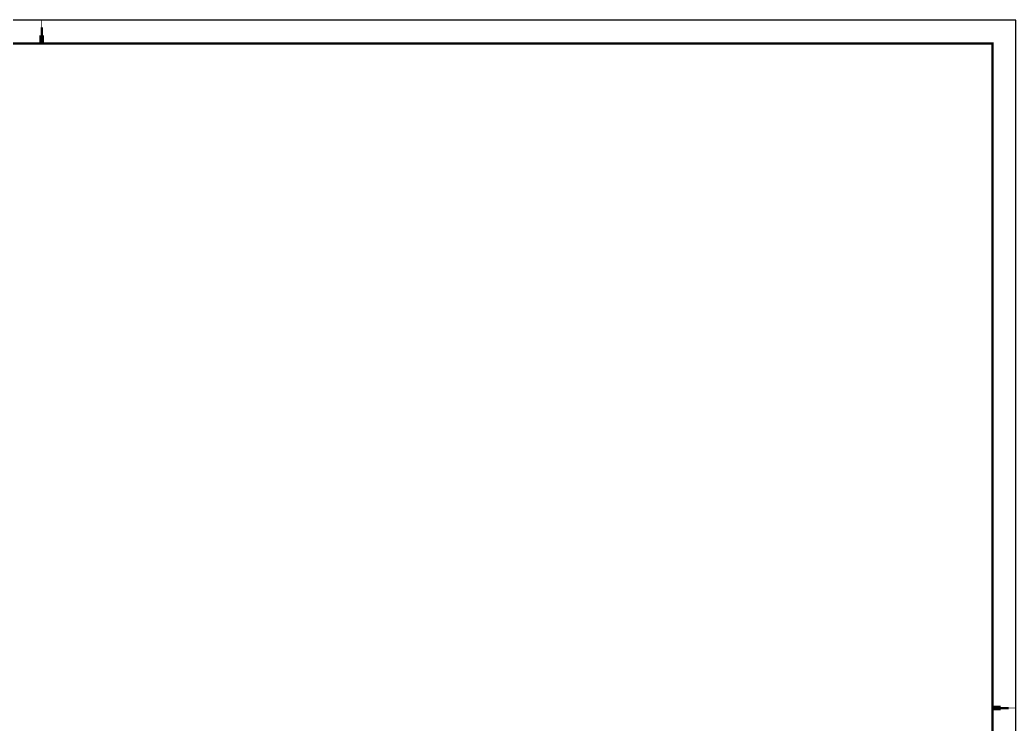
# Model space of a CAD drawing. Extents: x 196430 to 818205, y 904526 to 1974626.
# Drawn here: x 237556 to 280565, y 1810589 to 1841001 of the extents above; entities that cross this region are included whole.
import ezdxf

# ---------------------------------------------------------------- set-up
doc = ezdxf.new("R2010")
doc.units = 0
doc.header["$LTSCALE"] = 1000
doc.header["$MEASUREMENT"] = 0
doc.layers.add('FRAME', color=7, linetype='Continuous')

# ---------------------------------------------------------------- blocks, each defined once
blk = doc.blocks.new('a1')
at = {"layer": 'FRAME'}
blk.add_lwpolyline([(32220, 126240), (116320, 126240), (116320, 185640), (32220, 185640)], close=True, dxfattribs=at)
for points, const_width in [([(74270, 184640), (74270, 185340)], 100), ([(74270, 185640), (74270, 184640)], 35), ([(74270, 184640), (74270, 184990)], 200), ([(115320, 155940), (115670, 155940)], 200), ([(115320, 155940), (116020, 155940)], 100), ([(116320, 155940), (115320, 155940)], 35)]:
    blk.add_lwpolyline(points, dxfattribs=dict(at, const_width=const_width))
at = {"layer": 'FRAME', "const_width": 100}
blk.add_lwpolyline([(34720, 127240), (115320, 127240), (115320, 184640), (34720, 184640)], close=True, dxfattribs=at)

msp = doc.modelspace()

# ---------------------------------------------------------------- block references
at = {"layer": 'FRAME'}
msp.add_blockref('a1', (164228, 1655343), dxfattribs=at)

doc.saveas('drawing.dxf')
